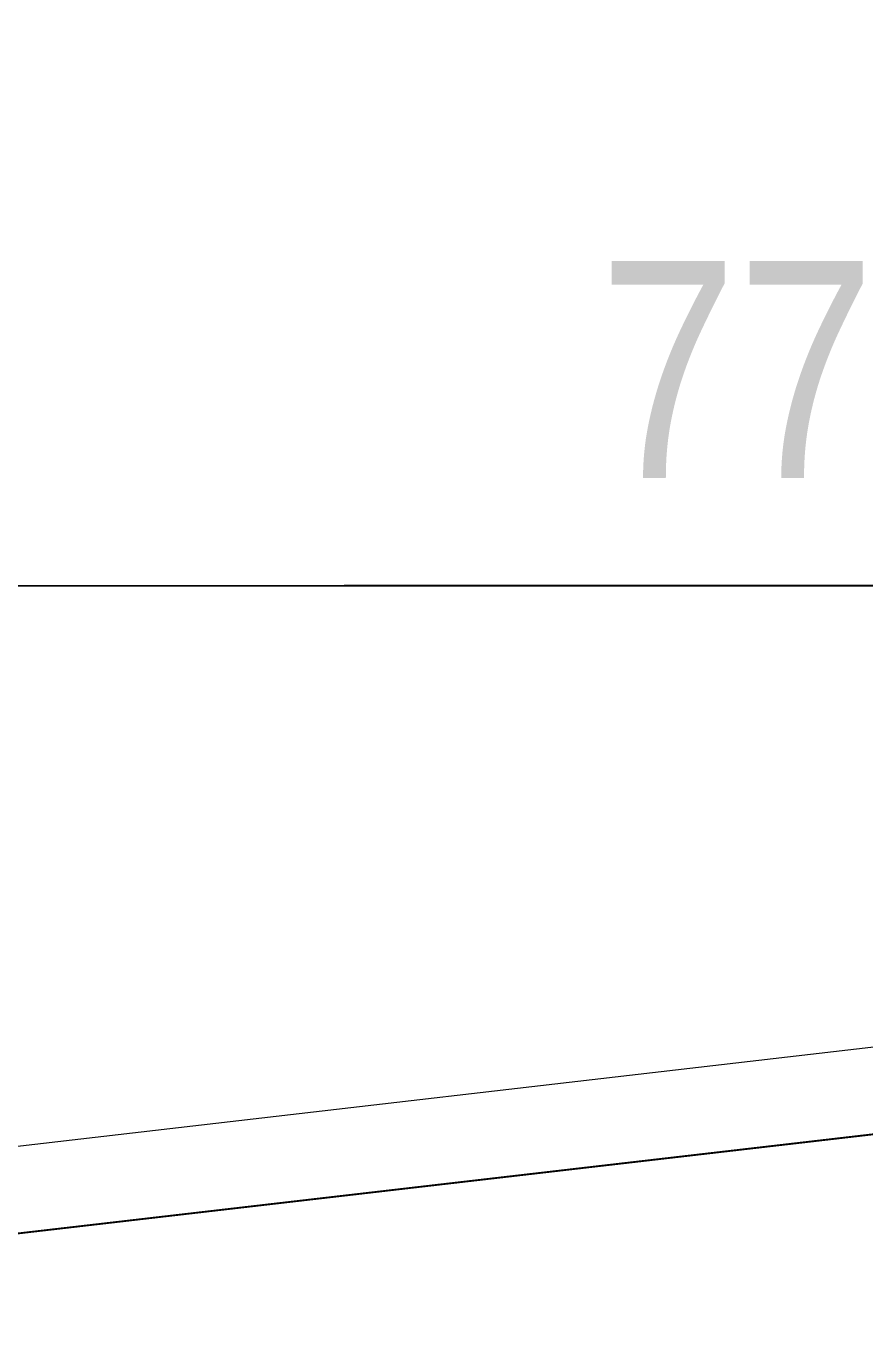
# Model space of a CAD drawing. Header units: millimetres. Extents: x 29397 to 29927, y 26123 to 26652.
# Drawn here: x 29783.02 to 29789.79, y 26214.05 to 26224.56 of the extents above; entities that cross this region are included whole.
import ezdxf
from ezdxf.enums import TextEntityAlignment as Align

# ---------------------------------------------------------------- set-up
doc = ezdxf.new("R2010")
doc.units = ezdxf.units.MM
doc.header["$LTSCALE"] = 0.3
for name, color, linetype in [('_IndivSubPlot', 180, 'Continuous'), ('_IndivSubPlot_DIMENSION', 7, 'Continuous'), ('_InternalRoad', 3, 'Continuous'), ('_LandLord_Sub', 7, 'Continuous'), ('_SurveyNo', 8, 'Continuous')]:
    doc.layers.add(name, color=color, linetype=linetype)
doc.layers.get('0').off()
doc.styles.add('PreDCRFont', font='ARIALN.TTF')
doc.dimstyles.new('PDCR-PLOT-INT', dxfattribs={"dimtxt": 0.3, "dimasz": 0.25, "dimexe": 0.25, "dimexo": 0.25, "dimgap": 0.25, "dimtad": 0, "dimzin": 0, "dimdsep": 46, "dimtxsty": 'PreDCRFont', "dimblk": 'OBLIQUE', "dimcen": 0.5, "dimdle": 0.1, "dimadec": 0, "dimazin": 0, "dimtfac": 1, "dimtix": 1, "dimtofl": 0, "dimtmove": 1, "dimatfit": 1, "dimfxl": 1, "dimtolj": 1, "dimtzin": 0, "dimlwd": 15, "dimarcsym": 0})

# ---------------------------------------------------------------- blocks, each defined once
blk = doc.blocks.new('_Oblique')
at = {"color": 0, "linetype": 'ByBlock', "lineweight": -2}
blk.add_line((-0.5, -0.5), (0.5, 0.5), dxfattribs=at)
blk = doc.blocks.new('*D829')
at = {"layer": '_IndivSubPlot_DIMENSION', "color": 0, "lineweight": 15, "transparency": 16777216}
for p, q in [((29801.618, 26217.685), (29792.237, 26216.598)), ((29781.533, 26215.357), (29790.914, 26216.444))]:
    blk.add_line(p, q, dxfattribs=at)
at = {"layer": '_IndivSubPlot_DIMENSION', "color": 0, "lineweight": 15, "transparency": 16777216, "xscale": 0.25, "yscale": 0.25, "zscale": 0.25}
for p, rotation in [((29801.519, 26217.674), 6.611440715230557), ((29781.632, 26215.369), 186.6114407152306)]:
    blk.add_blockref('_Oblique', p, dxfattribs=dict(at, rotation=rotation))
at = {"layer": '_IndivSubPlot_DIMENSION', "color": 0, "lineweight": 15, "transparency": 16777216, "insert": (29791.575, 26216.521), "char_height": 0.3, "attachment_point": 5, "rotation": 6.6114, "style": 'PreDCRFont'}
blk.add_mtext('\\A1;20.02', dxfattribs=at)

msp = doc.modelspace()

# ---------------------------------------------------------------- linework, layer by layer
at = {"layer": '_IndivSubPlot'}
msp.add_lwpolyline([(29781.713, 26214.673), (29801.6, 26216.978)], dxfattribs=at)
at = {"layer": '_InternalRoad'}
msp.add_lwpolyline([(29817.591, 26218.832), (29778.733, 26214.328), (29780.114, 26202.408), (29817.612, 26206.754)], close=True, dxfattribs=at)
at = {"layer": '_LandLord_Sub'}
for points in [[(29825.18, 26310.138), (29725.503, 26306.48), (29726.668, 26294.483), (29735.299, 26220.012), (29828.251, 26220.067)], [(29817.589, 26220.061), (29735.299, 26220.012), (29742.042, 26161.836), (29817.719, 26142.727)]]:
    msp.add_lwpolyline(points, close=True, dxfattribs=at)
at = {"layer": '_SurveyNo'}
for points in [[(29825.18, 26310.138), (29725.503, 26306.48), (29726.668, 26294.483), (29735.299, 26220.012), (29828.251, 26220.067)], [(29817.589, 26220.061), (29735.299, 26220.012), (29742.042, 26161.836), (29817.719, 26142.727)]]:
    msp.add_lwpolyline(points, close=True, dxfattribs=at)

# ---------------------------------------------------------------- texts
at = {"layer": '_IndivSubPlot', "lineweight": 30, "style": 'PreDCRFont'}
msp.add_text('77', height=1.75, dxfattribs=at).set_placement((29788.756, 26221.787), align=Align.MIDDLE_CENTER)

# ---------------------------------------------------------------- dimensions: what is measured, and where the dimension line sits
at = {"layer": '_IndivSubPlot_DIMENSION', "lineweight": 15}
dim = msp.add_aligned_dim(p1=(29781.632, 26215.369), p2=(29801.519, 26217.674), distance=0, text='20.02', dimstyle='PDCR-PLOT-INT', dxfattribs=at)
dim.commit()
dim.dimension.update_dxf_attribs({"geometry": '*D829', "text_midpoint": (29791.575, 26216.521)})

doc.saveas('drawing.dxf')
